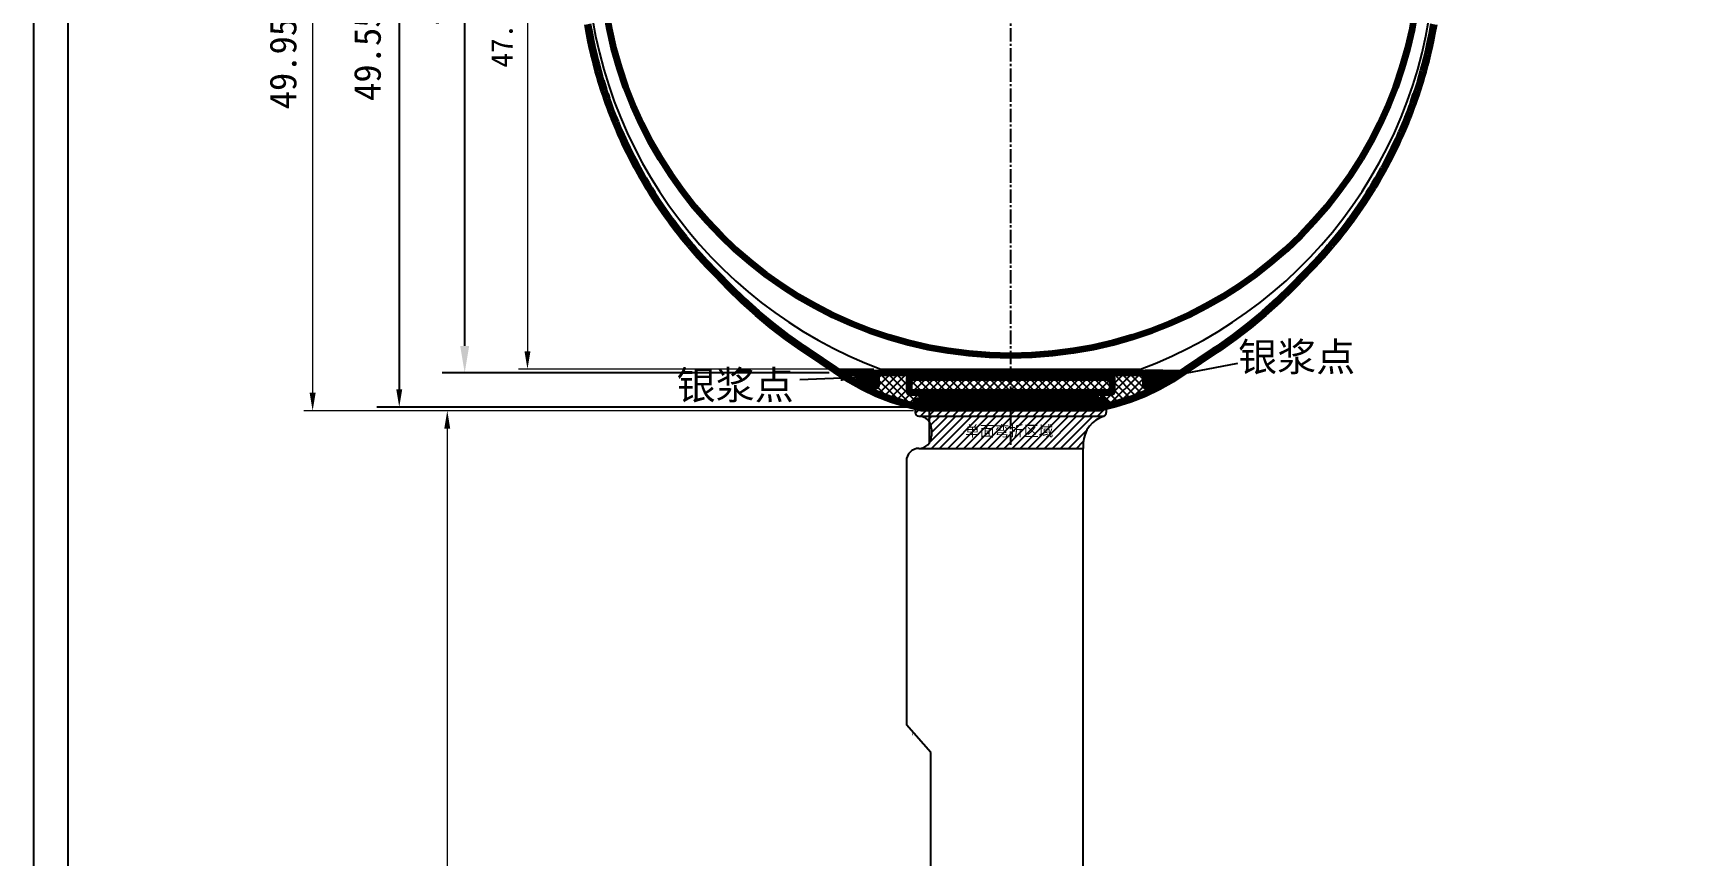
# Model space of a CAD drawing. Header units: millimetres. Extents: x 964 to 1197, y 231 to 421.
# Drawn here: x 963.7 to 1056.8, y 326.1 to 371.9 of the extents above; entities that cross this region are included whole.
import ezdxf

# ---------------------------------------------------------------- set-up
doc = ezdxf.new("R2010")
doc.units = ezdxf.units.MM
doc.linetypes.add('CENTER2', pattern=[1.125, 0.75, -0.125, 0.125, -0.125])
for name, color, linetype, lineweight in [('04.尺寸標註', 6, 'Continuous', 0), ('GATE.drawing', 3, 'Continuous', 100), ('LAYOUT.drawing', 140, 'Continuous', 100), ('OUTLINE.drawing', 190, 'Continuous', 100)]:
    doc.layers.add(name, color=color, linetype=linetype, lineweight=lineweight)
for name, color, linetype in [('dim', 3, 'Continuous'), ('FPC', 33, 'Continuous'), ('FRAME', 154, 'Continuous'), ('GKO', 5, 'Continuous')]:
    doc.layers.add(name, color=color, linetype=linetype)
doc.styles.get("Standard").update_dxf_attribs({"font": 'txt', "bigfont": 'gbcbig.shx'})
doc.styles.add('宋体', font='')
doc.styles.add('工程', font='gbenor.shx', dxfattribs={"width": 1.25, "bigfont": 'gbcbig.shx'})
doc.styles.get('宋体').set_extended_font_data('SimSun')
doc.dimstyles.get("Standard").update_dxf_attribs({"dimtxt": 0.18, "dimasz": 0.18, "dimexe": 0.18, "dimexo": 0.0625, "dimgap": 0.09, "dimtad": 0, "dimzin": 0, "dimdsep": 46, "dimtxsty": 'Standard', "dimcen": 0, "dimadec": 0, "dimazin": 0, "dimtfac": 1, "dimtofl": 0, "dimtmove": 0, "dimatfit": 3, "dimfxl": 1, "dimtolj": 1, "dimtzin": 0, "dimarcsym": 0})
doc.dimstyles.new('标准', dxfattribs={"dimtxt": 2, "dimasz": 1.8, "dimexe": 0.5, "dimexo": 0.4, "dimgap": 0.1, "dimtad": 1, "dimzin": 1, "dimdsep": 46, "dimtxsty": '工程', "dimblk": 'CLOSEDBLANK', "dimcen": 0.09, "dimclrd": 3, "dimclre": 3, "dimclrt": 3, "dimadec": 0, "dimazin": 0, "dimtfac": 1, "dimtofl": 0, "dimtmove": 0, "dimatfit": 3, "dimldrblk": 'CLOSEDBLANK', "dimfxl": 1, "dimtolj": 1, "dimlwd": 0, "dimlwe": 0, "dimarcsym": 0})
doc.dimstyles.new('标注', dxfattribs={"dimtxt": 1.2, "dimasz": 1, "dimexe": 0, "dimexo": 1, "dimgap": 0.2, "dimtad": 0, "dimrnd": 0.0005, "dimzin": 9, "dimdsep": 46, "dimtxsty": 'Standard', "dimcen": 0, "dimclrd": 3, "dimclre": 3, "dimclrt": 3, "dimadec": 0, "dimazin": 0, "dimtfac": 1, "dimtmove": 0, "dimatfit": 3, "dimfxl": 1, "dimlwd": -1, "dimlwe": -1, "dimarcsym": 0})

# ---------------------------------------------------------------- blocks, each defined once
blk = doc.blocks.new('*D98')
at = {"color": 7, "lineweight": 0, "transparency": 16777216}
for p, q in [((1017.777, 400.832), (978.752, 400.832)), ((979.252, 399.832), (979.252, 351.878)), ((1012.762, 350.878), (978.752, 350.878))]:
    blk.add_line(p, q, dxfattribs=at)
at = {"color": 7, "transparency": 16777216}
for points in [[(979.086, 399.832), (979.419, 399.832), (979.252, 400.832)], [(979.086, 351.878), (979.419, 351.878), (979.252, 350.878)]]:
    blk.add_solid(points, dxfattribs=at)
at = {"layer": 'Defpoints', "color": 0, "transparency": 16777216}
for p in [(1018.177, 400.832), (979.252, 350.878), (1013.162, 350.878)]:
    blk.add_point(p, dxfattribs=at)
at = {"color": 7, "transparency": 16777216, "insert": (977.797, 375.855), "char_height": 1.5, "attachment_point": 5, "rotation": 90, "style": '宋体'}
blk.add_mtext('\\A1;49.95%%P0.15(LCM)', dxfattribs=at)
blk = doc.blocks.new('_ClosedBlank')
at = {"color": 0, "linetype": 'ByBlock', "lineweight": -2}
for p, q in [((-1, 0.167), (0, 0)), ((-1, 0.167), (-1, -0.167)), ((0, 0), (-1, -0.167))]:
    blk.add_line(p, q, dxfattribs=at)
blk = doc.blocks.new('*D100')
at = {"color": 7, "lineweight": 0, "transparency": 16777216}
for p, q in [((1012.762, 350.878), (986.259, 350.878)), ((986.759, 349.878), (986.759, 287.242)), ((1013.62, 286.242), (986.259, 286.242))]:
    blk.add_line(p, q, dxfattribs=at)
at = {"color": 7, "transparency": 16777216}
for points in [[(986.592, 349.878), (986.925, 349.878), (986.759, 350.878)], [(986.592, 287.242), (986.925, 287.242), (986.759, 286.242)]]:
    blk.add_solid(points, dxfattribs=at)
at = {"layer": 'Defpoints', "color": 0, "transparency": 16777216}
for p in [(1013.162, 350.878), (986.759, 286.242), (1014.02, 286.242)]:
    blk.add_point(p, dxfattribs=at)
at = {"color": 7, "transparency": 16777216, "insert": (985.45, 318.56), "char_height": 1.5, "attachment_point": 5, "rotation": 90, "style": '宋体'}
blk.add_mtext('\\A1;64.64%%P0.3', dxfattribs=at)
blk = doc.blocks.new('*D102')
at = {"color": 7, "lineweight": 0, "transparency": 16777216}
for p, q in [((1017.777, 400.452), (990.73, 400.452)), ((991.23, 399.452), (991.23, 354.198)), ((1010.541, 353.198), (990.73, 353.198))]:
    blk.add_line(p, q, dxfattribs=at)
at = {"color": 7, "transparency": 16777216}
for points in [[(991.064, 399.452), (991.397, 399.452), (991.23, 400.452)], [(991.064, 354.198), (991.397, 354.198), (991.23, 353.198)]]:
    blk.add_solid(points, dxfattribs=at)
at = {"layer": 'Defpoints', "color": 0, "transparency": 16777216}
for p in [(1018.177, 400.452), (991.23, 353.198), (1010.941, 353.198)]:
    blk.add_point(p, dxfattribs=at)
at = {"color": 7, "transparency": 16777216, "insert": (989.966, 376.138), "char_height": 1.2, "attachment_point": 5, "rotation": 90, "style": '宋体'}
blk.add_mtext('\\A1;47.25%%P0.2(POL)', dxfattribs=at)
blk = doc.blocks.new('*D105')
at = {"layer": '04.尺寸標註', "color": 7, "lineweight": -2, "transparency": 16777216}
for p, q in [((1017.552, 400.632), (982.83, 400.632)), ((984.08, 399.632), (984.08, 352.078)), ((1012.561, 351.078), (982.83, 351.078))]:
    blk.add_line(p, q, dxfattribs=at)
at = {"layer": '04.尺寸標註', "color": 7, "transparency": 16777216}
for points in [[(983.914, 399.632), (984.247, 399.632), (984.08, 400.632)], [(983.914, 352.078), (984.247, 352.078), (984.08, 351.078)]]:
    blk.add_solid(points, dxfattribs=at)
at = {"layer": 'Defpoints', "color": 0, "transparency": 16777216}
for p in [(1018.177, 400.632), (984.08, 351.078), (1013.186, 351.078)]:
    blk.add_point(p, dxfattribs=at)
at = {"layer": '04.尺寸標註', "color": 7, "transparency": 16777216, "insert": (982.5, 375.813), "char_height": 1.5, "attachment_point": 5, "rotation": 90, "style": '宋体'}
blk.add_mtext('49.55%%P0.1(TFT)', dxfattribs=at)
blk = doc.blocks.new('*D106')
at = {"layer": '04.尺寸標註', "color": 7, "lineweight": -2, "transparency": 16777216}
for p, q in [((1017.552, 400.632), (986.481, 400.632)), ((987.731, 354.498), (987.731, 399.132)), ((1008.062, 352.998), (986.481, 352.998))]:
    blk.add_line(p, q, dxfattribs=at)
at = {"layer": '04.尺寸標註', "color": 7, "transparency": 16777216}
for points in [[(987.481, 399.132), (987.981, 399.132), (987.731, 400.632)], [(987.481, 354.498), (987.981, 354.498), (987.731, 352.998)]]:
    blk.add_solid(points, dxfattribs=at)
at = {"layer": 'Defpoints', "color": 0, "transparency": 16777216}
for p in [(987.731, 400.632), (1018.177, 400.632), (1008.687, 352.998)]:
    blk.add_point(p, dxfattribs=at)
at = {"layer": '04.尺寸標註', "color": 7, "transparency": 16777216, "insert": (986.15, 376.993), "char_height": 1.5, "attachment_point": 5, "rotation": 90, "style": '宋体'}
blk.add_mtext('47.63(CF)', dxfattribs=at)
blk = doc.blocks.new('fpc_mark')
at = {"layer": 'GATE.drawing', "color": 3, "linetype": 'Continuous', "lineweight": 100}
blk.add_lwpolyline([(0.20138, 0.2459), (0.30138, 0.2459), (0.30138, 0.1459), (0.50138, 0.1459), (0.50138, 0.0459), (0.30138, 0.0459), (0.30138, -0.0541), (0.20138, -0.0541), (0.20138, 0.0459), (0.00138, 0.0459), (0.00138, 0.1459), (0.20138, 0.1459)], close=True, dxfattribs=at)

msp = doc.modelspace()

# ---------------------------------------------------------------- hatches: boundary and pattern name
for points in [[(1009.687, 352.725), (1010.079, 352.503), (1010.609, 352.248), (1010.687, 352.248), (1010.687, 352.998), (1009.687, 352.998)], [(1025.666, 352.248), (1025.745, 352.248), (1026.274, 352.503), (1026.666, 352.725), (1026.666, 352.998), (1025.666, 352.998)]]:
    msp.add_hatch(color=2).paths.add_polyline_path(points)
at = {"layer": 'dim'}
h = msp.add_hatch(dxfattribs=at)
h.set_pattern_fill('ANSI37', scale=0.1, style=0)
h.set_pattern_definition([(45, (-58.14064, 12.97783), (-0.2245064, 0.2245064), []), (135, (-58.14064, 12.97783), (-0.2245064, -0.2245064), [])])
edge = h.paths.add_edge_path()
edge.add_line((1008.687, 352.998), (1027.666, 352.998))
edge.add_arc((1015.738, 363.289), 12.475, 235.58298, 258.19765)
edge.add_line((1013.186, 351.078), (1023.167, 351.078))
edge.add_arc((1020.585, 363.361), 12.552, 281.87278, 304.34659)
h = msp.add_hatch(dxfattribs=at)
h.set_pattern_fill('ANSI31', color=30, scale=0.1, style=0)
h.set_pattern_definition([(45, (-58.14064, 12.97783), (-0.2245064, 0.2245064), [])])
edge = h.paths.add_edge_path()
edge.add_line((1013.047, 351.578), (1023.319, 351.578))
edge.add_arc((1013.047, 351.378), 0.2, 90, 180)
edge.add_line((1012.847, 351.378), (1012.847, 350.778))
edge.add_arc((1013.047, 350.778), 0.2, 180, 270)
edge.add_line((1013.047, 350.578), (1022.522, 350.578))
edge.add_line((1022.522, 350.578), (1023.381, 350.578))
edge.add_arc((1023.275, 350.784), 0.232, 297.29992, 358.4835)
edge.add_line((1023.507, 351.378), (1023.507, 350.778))
edge.add_arc((1023.307, 351.378), 0.2, 360, 450)
h = msp.add_hatch(dxfattribs=at)
h.set_pattern_fill('ANSI31', color=0, scale=0.1, style=0)
edge = h.paths.add_edge_path()
edge.add_line((1013.047, 350.578), (1022.522, 350.578))
edge.add_line((1022.522, 350.578), (1023.381, 350.578))
edge.add_arc((1023.857, 349.01), 1.638, 106.88265, 177.45256)
edge.add_line((1022.221, 349.083), (1022.22, 348.778))
edge.add_line((1022.22, 348.778), (1013.059, 348.778))
edge.add_arc((1013.059, 349.478), 0.7, 270, 360)
edge.add_line((1013.759, 349.478), (1013.759, 349.878))
edge.add_arc((1013.058, 349.878), 0.7, 0.00522, 90.9201)
h.paths.add_polyline_path([(1015.488, 350.2), (1020.86, 350.2), (1020.86, 349.109), (1015.488, 349.109)], flags=24)

# ---------------------------------------------------------------- linework, layer by layer
at = {"color": 1, "linetype": 'CENTER2'}
msp.add_line((1018.177, 348.976), (1018.177, 400.632), dxfattribs=at)
at = {"color": 6}
msp.add_line((1010.941, 353.198), (1025.413, 353.198), dxfattribs=at)
at = {"color": 30, "linetype": 'Continuous'}
for p, q in [((1012.847, 351.378), (1012.847, 350.778)), ((1023.507, 351.378), (1023.507, 350.778)), ((1013.759, 349.878), (1013.759, 349.478))]:
    msp.add_line(p, q, dxfattribs=at)
at = {"color": 6}
for centre, start, end in [((1019.769, 376.861), 180.69161, 249.54149), ((1016.585, 376.861), 290.4585, 359.30841)]:
    msp.add_arc(centre, 25.256, start, end, dxfattribs=at)
at = {"color": 30, "ltscale": 5}
for centre, radius, start, end in [((1013.047, 351.378), 0.2, 90, 180), ((1023.307, 351.378), 0.2, 360, 90), ((1013.047, 350.778), 0.2, 180, 270), ((1023.275, 350.784), 0.232, 297.29992, 358.4835)]:
    msp.add_arc(centre, radius, start, end, dxfattribs=at)
at = {"layer": 'dim', "color": 30}
for p, q in [((1013.047, 351.578), (1023.319, 351.578)), ((1013.047, 350.578), (1022.522, 350.578)), ((1022.522, 350.578), (1023.381, 350.578)), ((1022.221, 349.083), (1022.22, 348.778)), ((1013.059, 348.778), (1022.22, 348.778)), ((1012.359, 348.078), (1012.359, 333.353)), ((1013.72, 331.813), (1012.359, 333.353))]:
    msp.add_line(p, q, dxfattribs=at)
at = {"layer": 'dim', "color": 32, "ltscale": 3}
msp.add_line((1013.625, 350.878), (1013.625, 349.067), dxfattribs=at)
at = {"layer": 'dim', "color": 30}
for centre, radius, start, end in [((1013.058, 349.878), 0.7, 0.00522, 90.9201), ((1023.857, 349.01), 1.638, 106.88265, 177.45256), ((1013.059, 349.478), 0.7, 270, 0), ((1013.059, 348.078), 0.7, 90, 180)]:
    msp.add_arc(centre, radius, start, end, dxfattribs=at)
at = {"layer": 'FRAME', "color": 7}
for points in [[(1197.348, 421.451), (963.68, 421.451), (963.68, 230.673), (1197.348, 230.673)], [(1195.401, 232.173), (965.628, 232.173), (965.628, 419.504), (1195.401, 419.504)]]:
    msp.add_lwpolyline(points, close=True, dxfattribs=at)
at = {"layer": 'GATE.drawing', "color": 2, "linetype": 'Continuous', "lineweight": 100}
for points in [[(1010.687, 352.998), (1010.687, 352.248), (1010.609, 352.248), (1010.079, 352.503), (1009.687, 352.725), (1009.687, 352.998)], [(1025.666, 352.998), (1025.666, 352.248), (1025.745, 352.248), (1026.274, 352.503), (1026.666, 352.725), (1026.666, 352.998)]]:
    msp.add_lwpolyline(points, close=True, dxfattribs=at)
at = {"layer": 'GKO', "color": 30}
for p, q in [((1022.22, 286.542), (1022.22, 348.778)), ((1012.72, 332.813), (1012.695, 332.813)), ((1013.72, 286.542), (1013.72, 331.813))]:
    msp.add_line(p, q, dxfattribs=at)
at = {"layer": 'LAYOUT.drawing', "color": 7, "linetype": 'Continuous', "lineweight": 9}
for points in [[(994.405, 372.408), (994.505, 371.867), (994.587, 371.454), (994.641, 371.204), (994.641, 371.196), (994.75, 370.729), (994.832, 370.389), (994.898, 370.14), (994.996, 369.773), (995.078, 369.495), (995.161, 369.21), (995.325, 368.691), (995.407, 368.447), (995.489, 368.206), (995.572, 367.973), (995.654, 367.749), (995.737, 367.526), (995.875, 367.174), (995.876, 367.169), (995.984, 366.901), (996.149, 366.509), (996.233, 366.315), (996.397, 365.95), (996.481, 365.768), (996.645, 365.422), (996.731, 365.248), (996.893, 364.927), (996.979, 364.759), (997.144, 364.448), (997.227, 364.292), (997.475, 363.85), (997.563, 363.699), (997.731, 363.414), (997.811, 363.281), (997.899, 363.138), (998.058, 362.883), (998.146, 362.743), (998.393, 362.366), (998.482, 362.231), (998.725, 361.88), (998.817, 361.746), (999.069, 361.4), (999.153, 361.283), (999.243, 361.164), (999.489, 360.841), (999.58, 360.725), (999.823, 360.42), (999.915, 360.305), (1000.175, 359.995), (1000.25, 359.904), (1000.343, 359.797), (1000.677, 359.416), (1001.013, 359.05), (1001.105, 358.951), (1001.44, 358.602), (1001.533, 358.507), (1001.651, 358.39), (1002.369, 357.641), (1003.136, 356.9), (1003.931, 356.188), (1004.752, 355.506), (1005.598, 354.856), (1006.468, 354.238), (1006.735, 354.064), (1009.083, 352.493), (1009.847, 352.059), (1010.639, 351.679), (1011.456, 351.356), (1012.293, 351.09), (1013.162, 350.878), (1014.625, 350.878)], [(1014.625, 350.878), (1023.191, 350.878), (1024.061, 351.09), (1024.898, 351.356), (1025.715, 351.679), (1026.506, 352.059), (1027.271, 352.493), (1029.618, 354.064), (1029.885, 354.238), (1030.755, 354.856), (1031.601, 355.506), (1032.422, 356.188), (1033.217, 356.9), (1033.984, 357.641), (1034.702, 358.39), (1034.821, 358.507), (1034.914, 358.602), (1035.249, 358.951), (1035.341, 359.05), (1035.677, 359.416), (1036.011, 359.797), (1036.103, 359.904), (1036.178, 359.995), (1036.438, 360.305), (1036.531, 360.42), (1036.774, 360.725), (1036.865, 360.841), (1037.11, 361.164), (1037.2, 361.283), (1037.285, 361.4), (1037.536, 361.746), (1037.629, 361.88), (1037.871, 362.231), (1037.96, 362.366), (1038.208, 362.743), (1038.295, 362.883), (1038.454, 363.138), (1038.543, 363.281), (1038.622, 363.415), (1038.791, 363.699), (1038.878, 363.85), (1039.126, 364.292), (1039.209, 364.448), (1039.374, 364.759), (1039.461, 364.927), (1039.623, 365.248), (1039.708, 365.422), (1039.872, 365.768), (1039.957, 365.95), (1040.12, 366.315), (1040.205, 366.509), (1040.369, 366.901), (1040.478, 367.169), (1040.479, 367.174), (1040.617, 367.526), (1040.699, 367.749), (1040.781, 367.973), (1040.864, 368.206), (1040.946, 368.447), (1041.029, 368.691), (1041.193, 369.21), (1041.276, 369.495), (1041.357, 369.773), (1041.455, 370.14), (1041.521, 370.389), (1041.603, 370.729), (1041.712, 371.196), (1041.712, 371.204), (1041.767, 371.454), (1041.849, 371.867), (1041.948, 372.408)]]:
    msp.add_lwpolyline(points, dxfattribs=at)
at = {"layer": 'LAYOUT.drawing', "color": 4, "linetype": 'Continuous', "lineweight": 100}
for points in [[(994.603, 372.442), (994.701, 371.904), (994.782, 371.494), (994.841, 371.226), (994.841, 371.219), (994.945, 370.775), (995.026, 370.438), (995.092, 370.191), (995.189, 369.827), (995.27, 369.551), (995.352, 369.268), (995.515, 368.753), (995.597, 368.511), (995.678, 368.272), (995.76, 368.041), (995.842, 367.818), (995.923, 367.597), (996.065, 367.237), (996.066, 367.233), (996.169, 366.977), (996.333, 366.588), (996.416, 366.396), (996.579, 366.033), (996.662, 365.853), (996.825, 365.509), (996.91, 365.337), (997.071, 365.018), (997.156, 364.851), (997.321, 364.542), (997.403, 364.388), (997.649, 363.949), (997.736, 363.8), (997.904, 363.516), (997.982, 363.384), (998.069, 363.243), (998.228, 362.989), (998.314, 362.851), (998.56, 362.476), (998.648, 362.343), (998.889, 361.994), (998.981, 361.862), (999.231, 361.517), (999.314, 361.402), (999.403, 361.285), (999.647, 360.964), (999.737, 360.849), (999.979, 360.545), (1000.07, 360.432), (1000.329, 360.123), (1000.403, 360.034), (1000.494, 359.929), (1000.826, 359.549), (1001.16, 359.186), (1001.25, 359.088), (1001.583, 358.742), (1001.675, 358.648), (1001.794, 358.53), (1002.511, 357.783), (1003.273, 357.046), (1004.062, 356.339), (1004.877, 355.663), (1005.717, 355.017), (1006.581, 354.404), (1006.846, 354.23), (1009.188, 352.663), (1009.94, 352.237), (1010.719, 351.862), (1011.523, 351.544), (1012.347, 351.283), (1013.186, 351.078), (1023.167, 351.078), (1024.007, 351.283), (1024.831, 351.544), (1025.635, 351.862), (1026.414, 352.237), (1027.166, 352.663), (1029.508, 354.23), (1029.773, 354.404), (1030.636, 355.017), (1031.477, 355.663), (1032.292, 356.339), (1033.081, 357.046), (1033.843, 357.783), (1034.56, 358.53), (1034.679, 358.648), (1034.77, 358.742), (1035.104, 359.088), (1035.194, 359.186), (1035.528, 359.549), (1035.86, 359.929), (1035.951, 360.034), (1036.025, 360.123), (1036.284, 360.432), (1036.375, 360.545), (1036.617, 360.849), (1036.707, 360.964), (1036.951, 361.285), (1037.04, 361.402), (1037.123, 361.517), (1037.373, 361.862), (1037.464, 361.994), (1037.705, 362.343), (1037.793, 362.476), (1038.039, 362.851), (1038.126, 362.989), (1038.284, 363.243), (1038.372, 363.384), (1038.45, 363.516), (1038.618, 363.8), (1038.704, 363.949), (1038.951, 364.388), (1039.033, 364.542), (1039.197, 364.851), (1039.283, 365.018), (1039.443, 365.337), (1039.528, 365.509), (1039.691, 365.853), (1039.775, 366.033), (1039.937, 366.396), (1040.021, 366.588), (1040.184, 366.977), (1040.287, 367.233), (1040.289, 367.237), (1040.43, 367.597), (1040.511, 367.818), (1040.593, 368.041), (1040.675, 368.272), (1040.757, 368.511), (1040.839, 368.753), (1041.001, 369.268), (1041.084, 369.551), (1041.165, 369.827), (1041.262, 370.191), (1041.327, 370.438), (1041.409, 370.775), (1041.512, 371.219), (1041.512, 371.226), (1041.571, 371.494), (1041.652, 371.904), (1041.751, 372.442)], [(994.603, 372.442), (994.701, 371.904), (994.782, 371.494), (994.841, 371.226), (994.841, 371.219), (994.945, 370.775), (995.026, 370.438), (995.092, 370.191), (995.189, 369.827), (995.27, 369.551), (995.352, 369.268), (995.515, 368.753), (995.597, 368.511), (995.678, 368.272), (995.76, 368.041), (995.842, 367.818), (995.923, 367.597), (996.065, 367.237), (996.066, 367.233), (996.169, 366.977), (996.333, 366.588), (996.416, 366.396), (996.579, 366.033), (996.662, 365.853), (996.825, 365.509), (996.91, 365.337), (997.071, 365.018), (997.156, 364.851), (997.321, 364.542), (997.403, 364.388), (997.649, 363.949), (997.736, 363.8), (997.904, 363.516), (997.982, 363.384), (998.069, 363.243), (998.228, 362.989), (998.314, 362.851), (998.56, 362.476), (998.648, 362.343), (998.889, 361.994), (998.981, 361.862), (999.231, 361.517), (999.314, 361.402), (999.403, 361.285), (999.647, 360.964), (999.737, 360.849), (999.979, 360.545), (1000.07, 360.432), (1000.329, 360.123), (1000.403, 360.034), (1000.494, 359.929), (1000.826, 359.549), (1001.16, 359.186), (1001.25, 359.088), (1001.583, 358.742), (1001.675, 358.648), (1001.794, 358.53), (1002.511, 357.783), (1003.273, 357.046), (1004.062, 356.339), (1004.877, 355.663), (1005.717, 355.017), (1006.581, 354.404), (1006.846, 354.23), (1008.687, 352.998), (1027.666, 352.998), (1029.508, 354.23), (1029.773, 354.404), (1030.636, 355.017), (1031.477, 355.663), (1032.292, 356.339), (1033.081, 357.046), (1033.843, 357.783), (1034.56, 358.53), (1034.679, 358.648), (1034.77, 358.742), (1035.104, 359.088), (1035.194, 359.186), (1035.528, 359.549), (1035.86, 359.929), (1035.951, 360.034), (1036.025, 360.123), (1036.284, 360.432), (1036.375, 360.545), (1036.617, 360.849), (1036.707, 360.964), (1036.951, 361.285), (1037.04, 361.402), (1037.123, 361.517), (1037.373, 361.862), (1037.464, 361.994), (1037.705, 362.343), (1037.793, 362.476), (1038.039, 362.851), (1038.126, 362.989), (1038.284, 363.243), (1038.372, 363.384), (1038.45, 363.516), (1038.618, 363.8), (1038.704, 363.949), (1038.951, 364.388), (1039.033, 364.542), (1039.197, 364.851), (1039.283, 365.018), (1039.443, 365.337), (1039.528, 365.509), (1039.691, 365.853), (1039.775, 366.033), (1039.937, 366.396), (1040.021, 366.588), (1040.184, 366.977), (1040.287, 367.233), (1040.289, 367.237), (1040.43, 367.597), (1040.511, 367.818), (1040.593, 368.041), (1040.675, 368.272), (1040.757, 368.511), (1040.839, 368.753), (1041.001, 369.268), (1041.084, 369.551), (1041.165, 369.827), (1041.262, 370.191), (1041.327, 370.438), (1041.409, 370.775), (1041.512, 371.219), (1041.512, 371.226), (1041.571, 371.494), (1041.652, 371.904), (1041.751, 372.442)]]:
    msp.add_lwpolyline(points, dxfattribs=at)
at = {"layer": 'LAYOUT.drawing', "color": 140, "linetype": 'Continuous', "lineweight": 100}
for points in [[(1023.84, 351.902), (1012.514, 351.902), (1012.514, 352.728), (1023.84, 352.728)], [(1012.514, 351.902), (1023.84, 351.902), (1023.84, 352.728), (1012.514, 352.728)]]:
    msp.add_lwpolyline(points, close=True, dxfattribs=at)
at = {"layer": 'OUTLINE.drawing', "color": 190, "linetype": 'Continuous', "lineweight": 100}
for p, q in [((1013.467, 351.578), (1013.397, 351.578)), ((1013.397, 351.578), (1013.397, 351.178)), ((1013.397, 351.178), (1013.467, 351.178)), ((1013.467, 351.178), (1013.467, 351.578))]:
    msp.add_line(p, q, dxfattribs=at)
for points in [[(1013.397, 351.178), (1013.467, 351.178), (1013.467, 351.578), (1013.397, 351.578)], [(1013.397, 351.178), (1013.467, 351.178), (1013.467, 351.578), (1013.397, 351.578)], [(1013.397, 351.178), (1013.467, 351.178), (1013.467, 351.578), (1013.397, 351.578)], [(1013.397, 351.178), (1013.467, 351.178), (1013.467, 351.578), (1013.397, 351.578)], [(1013.397, 351.178), (1013.467, 351.178), (1013.467, 351.578), (1013.397, 351.578)], [(1013.397, 351.178), (1013.467, 351.178), (1013.467, 351.578), (1013.397, 351.578)], [(1013.397, 351.178), (1013.467, 351.178), (1013.467, 351.578), (1013.397, 351.578)], [(1013.397, 351.178), (1013.467, 351.178), (1013.467, 351.578), (1013.397, 351.578)], [(1013.397, 351.178), (1013.467, 351.178), (1013.467, 351.578), (1013.397, 351.578)], [(1013.397, 351.178), (1013.467, 351.178), (1013.467, 351.578), (1013.397, 351.578)], [(1013.397, 351.178), (1013.467, 351.178), (1013.467, 351.578), (1013.397, 351.578)], [(1013.397, 351.178), (1013.467, 351.178), (1013.467, 351.578), (1013.397, 351.578)], [(1013.397, 351.178), (1013.467, 351.178), (1013.467, 351.578), (1013.397, 351.578)], [(1013.397, 351.178), (1013.467, 351.178), (1013.467, 351.578), (1013.397, 351.578)], [(1013.397, 351.178), (1013.467, 351.178), (1013.467, 351.578), (1013.397, 351.578)], [(1013.397, 351.178), (1013.467, 351.178), (1013.467, 351.578), (1013.397, 351.578)], [(1013.397, 351.178), (1013.467, 351.178), (1013.467, 351.578), (1013.397, 351.578)], [(1013.397, 351.178), (1013.467, 351.178), (1013.467, 351.578), (1013.397, 351.578)], [(1013.397, 351.178), (1013.467, 351.178), (1013.467, 351.578), (1013.397, 351.578)], [(1013.397, 351.178), (1013.467, 351.178), (1013.467, 351.578), (1013.397, 351.578)], [(1013.397, 351.178), (1013.467, 351.178), (1013.467, 351.578), (1013.397, 351.578)], [(1013.397, 351.178), (1013.467, 351.178), (1013.467, 351.578), (1013.397, 351.578)], [(1013.397, 351.178), (1013.467, 351.178), (1013.467, 351.578), (1013.397, 351.578)], [(1013.397, 351.178), (1013.467, 351.178), (1013.467, 351.578), (1013.397, 351.578)], [(1013.397, 351.178), (1013.467, 351.178), (1013.467, 351.578), (1013.397, 351.578)], [(1013.397, 351.178), (1013.467, 351.178), (1013.467, 351.578), (1013.397, 351.578)], [(1013.397, 351.178), (1013.467, 351.178), (1013.467, 351.578), (1013.397, 351.578)], [(1013.397, 351.178), (1013.467, 351.178), (1013.467, 351.578), (1013.397, 351.578)], [(1013.397, 351.178), (1013.467, 351.178), (1013.467, 351.578), (1013.397, 351.578)], [(1013.397, 351.178), (1013.467, 351.178), (1013.467, 351.578), (1013.397, 351.578)], [(1013.397, 351.178), (1013.467, 351.178), (1013.467, 351.578), (1013.397, 351.578)], [(1013.397, 351.178), (1013.467, 351.178), (1013.467, 351.578), (1013.397, 351.578)], [(1013.397, 351.178), (1013.467, 351.178), (1013.467, 351.578), (1013.397, 351.578)], [(1013.397, 351.178), (1013.467, 351.178), (1013.467, 351.578), (1013.397, 351.578)], [(1013.397, 351.178), (1013.467, 351.178), (1013.467, 351.578), (1013.397, 351.578)], [(1013.397, 351.178), (1013.467, 351.178), (1013.467, 351.578), (1013.397, 351.578)], [(1013.397, 351.178), (1013.467, 351.178), (1013.467, 351.578), (1013.397, 351.578)], [(1013.397, 351.178), (1013.467, 351.178), (1013.467, 351.578), (1013.397, 351.578)], [(1013.397, 351.178), (1013.467, 351.178), (1013.467, 351.578), (1013.397, 351.578)], [(1013.397, 351.178), (1013.467, 351.178), (1013.467, 351.578), (1013.397, 351.578)], [(1013.397, 351.178), (1013.467, 351.178), (1013.467, 351.578), (1013.397, 351.578)], [(1013.397, 351.178), (1013.467, 351.178), (1013.467, 351.578), (1013.397, 351.578)], [(1013.397, 351.178), (1013.467, 351.178), (1013.467, 351.578), (1013.397, 351.578)], [(1013.397, 351.178), (1013.467, 351.178), (1013.467, 351.578), (1013.397, 351.578)], [(1013.397, 351.178), (1013.467, 351.178), (1013.467, 351.578), (1013.397, 351.578)], [(1013.397, 351.178), (1013.467, 351.178), (1013.467, 351.578), (1013.397, 351.578)], [(1013.397, 351.178), (1013.467, 351.178), (1013.467, 351.578), (1013.397, 351.578)], [(1013.397, 351.178), (1013.467, 351.178), (1013.467, 351.578), (1013.397, 351.578)], [(1013.397, 351.178), (1013.467, 351.178), (1013.467, 351.578), (1013.397, 351.578)], [(1013.397, 351.178), (1013.467, 351.178), (1013.467, 351.578), (1013.397, 351.578)], [(1013.397, 351.178), (1013.467, 351.178), (1013.467, 351.578), (1013.397, 351.578)], [(1013.397, 351.178), (1013.467, 351.178), (1013.467, 351.578), (1013.397, 351.578)], [(1013.397, 351.178), (1013.467, 351.178), (1013.467, 351.578), (1013.397, 351.578)], [(1013.397, 351.178), (1013.467, 351.178), (1013.467, 351.578), (1013.397, 351.578)], [(1013.397, 351.178), (1013.467, 351.178), (1013.467, 351.578), (1013.397, 351.578)], [(1013.397, 351.178), (1013.467, 351.178), (1013.467, 351.578), (1013.397, 351.578)], [(1013.397, 351.178), (1013.467, 351.178), (1013.467, 351.578), (1013.397, 351.578)], [(1013.397, 351.178), (1013.467, 351.178), (1013.467, 351.578), (1013.397, 351.578)], [(1013.397, 351.178), (1013.467, 351.178), (1013.467, 351.578), (1013.397, 351.578)], [(1013.397, 351.178), (1013.467, 351.178), (1013.467, 351.578), (1013.397, 351.578)], [(1013.397, 351.178), (1013.467, 351.178), (1013.467, 351.578), (1013.397, 351.578)], [(1013.397, 351.178), (1013.467, 351.178), (1013.467, 351.578), (1013.397, 351.578)], [(1013.397, 351.178), (1013.467, 351.178), (1013.467, 351.578), (1013.397, 351.578)], [(1013.397, 351.178), (1013.467, 351.178), (1013.467, 351.578), (1013.397, 351.578)], [(1013.397, 351.178), (1013.467, 351.178), (1013.467, 351.578), (1013.397, 351.578)], [(1013.397, 351.178), (1013.467, 351.178), (1013.467, 351.578), (1013.397, 351.578)], [(1013.397, 351.178), (1013.467, 351.178), (1013.467, 351.578), (1013.397, 351.578)], [(1013.397, 351.178), (1013.467, 351.178), (1013.467, 351.578), (1013.397, 351.578)], [(1013.397, 351.178), (1013.467, 351.178), (1013.467, 351.578), (1013.397, 351.578)], [(1013.397, 351.178), (1013.467, 351.178), (1013.467, 351.578), (1013.397, 351.578)], [(1013.397, 351.178), (1013.467, 351.178), (1013.467, 351.578), (1013.397, 351.578)], [(1013.397, 351.178), (1013.467, 351.178), (1013.467, 351.578), (1013.397, 351.578)], [(1013.397, 351.178), (1013.467, 351.178), (1013.467, 351.578), (1013.397, 351.578)], [(1013.527, 351.178), (1013.597, 351.178), (1013.597, 351.578), (1013.527, 351.578)], [(1013.657, 351.178), (1013.727, 351.178), (1013.727, 351.578), (1013.657, 351.578)], [(1013.787, 351.178), (1013.857, 351.178), (1013.857, 351.578), (1013.787, 351.578)], [(1013.917, 351.178), (1013.987, 351.178), (1013.987, 351.578), (1013.917, 351.578)], [(1014.047, 351.178), (1014.117, 351.178), (1014.117, 351.578), (1014.047, 351.578)], [(1014.177, 351.178), (1014.247, 351.178), (1014.247, 351.578), (1014.177, 351.578)], [(1014.307, 351.178), (1014.377, 351.178), (1014.377, 351.578), (1014.307, 351.578)], [(1014.437, 351.178), (1014.507, 351.178), (1014.507, 351.578), (1014.437, 351.578)], [(1014.567, 351.178), (1014.637, 351.178), (1014.637, 351.578), (1014.567, 351.578)], [(1014.697, 351.178), (1014.767, 351.178), (1014.767, 351.578), (1014.697, 351.578)], [(1014.827, 351.178), (1014.897, 351.178), (1014.897, 351.578), (1014.827, 351.578)], [(1014.957, 351.178), (1015.027, 351.178), (1015.027, 351.578), (1014.957, 351.578)], [(1015.087, 351.178), (1015.157, 351.178), (1015.157, 351.578), (1015.087, 351.578)], [(1015.217, 351.178), (1015.287, 351.178), (1015.287, 351.578), (1015.217, 351.578)], [(1015.347, 351.178), (1015.417, 351.178), (1015.417, 351.578), (1015.347, 351.578)], [(1015.477, 351.178), (1015.547, 351.178), (1015.547, 351.578), (1015.477, 351.578)], [(1015.607, 351.178), (1015.677, 351.178), (1015.677, 351.578), (1015.607, 351.578)], [(1015.737, 351.178), (1015.807, 351.178), (1015.807, 351.578), (1015.737, 351.578)], [(1015.867, 351.178), (1015.937, 351.178), (1015.937, 351.578), (1015.867, 351.578)], [(1015.997, 351.178), (1016.067, 351.178), (1016.067, 351.578), (1015.997, 351.578)], [(1016.127, 351.178), (1016.197, 351.178), (1016.197, 351.578), (1016.127, 351.578)], [(1016.257, 351.178), (1016.327, 351.178), (1016.327, 351.578), (1016.257, 351.578)], [(1016.387, 351.178), (1016.457, 351.178), (1016.457, 351.578), (1016.387, 351.578)], [(1016.517, 351.178), (1016.587, 351.178), (1016.587, 351.578), (1016.517, 351.578)], [(1016.647, 351.178), (1016.717, 351.178), (1016.717, 351.578), (1016.647, 351.578)], [(1016.777, 351.178), (1016.847, 351.178), (1016.847, 351.578), (1016.777, 351.578)], [(1016.907, 351.178), (1016.977, 351.178), (1016.977, 351.578), (1016.907, 351.578)], [(1017.037, 351.178), (1017.107, 351.178), (1017.107, 351.578), (1017.037, 351.578)], [(1017.167, 351.178), (1017.237, 351.178), (1017.237, 351.578), (1017.167, 351.578)], [(1017.297, 351.178), (1017.367, 351.178), (1017.367, 351.578), (1017.297, 351.578)], [(1017.427, 351.178), (1017.497, 351.178), (1017.497, 351.578), (1017.427, 351.578)], [(1017.557, 351.178), (1017.627, 351.178), (1017.627, 351.578), (1017.557, 351.578)], [(1017.687, 351.178), (1017.757, 351.178), (1017.757, 351.578), (1017.687, 351.578)], [(1017.817, 351.178), (1017.887, 351.178), (1017.887, 351.578), (1017.817, 351.578)], [(1017.947, 351.178), (1018.017, 351.178), (1018.017, 351.578), (1017.947, 351.578)], [(1018.077, 351.178), (1018.147, 351.178), (1018.147, 351.578), (1018.077, 351.578)], [(1018.207, 351.178), (1018.277, 351.178), (1018.277, 351.578), (1018.207, 351.578)], [(1018.337, 351.178), (1018.407, 351.178), (1018.407, 351.578), (1018.337, 351.578)], [(1018.467, 351.178), (1018.537, 351.178), (1018.537, 351.578), (1018.467, 351.578)], [(1018.597, 351.178), (1018.667, 351.178), (1018.667, 351.578), (1018.597, 351.578)], [(1018.727, 351.178), (1018.797, 351.178), (1018.797, 351.578), (1018.727, 351.578)], [(1018.857, 351.178), (1018.927, 351.178), (1018.927, 351.578), (1018.857, 351.578)], [(1018.987, 351.178), (1019.057, 351.178), (1019.057, 351.578), (1018.987, 351.578)], [(1019.117, 351.178), (1019.187, 351.178), (1019.187, 351.578), (1019.117, 351.578)], [(1019.247, 351.178), (1019.317, 351.178), (1019.317, 351.578), (1019.247, 351.578)], [(1019.377, 351.178), (1019.447, 351.178), (1019.447, 351.578), (1019.377, 351.578)], [(1019.507, 351.178), (1019.577, 351.178), (1019.577, 351.578), (1019.507, 351.578)], [(1019.637, 351.178), (1019.707, 351.178), (1019.707, 351.578), (1019.637, 351.578)], [(1019.767, 351.178), (1019.837, 351.178), (1019.837, 351.578), (1019.767, 351.578)], [(1019.897, 351.178), (1019.967, 351.178), (1019.967, 351.578), (1019.897, 351.578)], [(1020.027, 351.178), (1020.097, 351.178), (1020.097, 351.578), (1020.027, 351.578)], [(1020.157, 351.178), (1020.227, 351.178), (1020.227, 351.578), (1020.157, 351.578)], [(1020.287, 351.178), (1020.357, 351.178), (1020.357, 351.578), (1020.287, 351.578)], [(1020.417, 351.178), (1020.487, 351.178), (1020.487, 351.578), (1020.417, 351.578)], [(1020.547, 351.178), (1020.617, 351.178), (1020.617, 351.578), (1020.547, 351.578)], [(1020.677, 351.178), (1020.747, 351.178), (1020.747, 351.578), (1020.677, 351.578)], [(1020.807, 351.178), (1020.877, 351.178), (1020.877, 351.578), (1020.807, 351.578)], [(1020.937, 351.178), (1021.007, 351.178), (1021.007, 351.578), (1020.937, 351.578)], [(1021.067, 351.178), (1021.137, 351.178), (1021.137, 351.578), (1021.067, 351.578)], [(1021.197, 351.178), (1021.267, 351.178), (1021.267, 351.578), (1021.197, 351.578)], [(1021.327, 351.178), (1021.397, 351.178), (1021.397, 351.578), (1021.327, 351.578)], [(1021.457, 351.178), (1021.527, 351.178), (1021.527, 351.578), (1021.457, 351.578)], [(1021.587, 351.178), (1021.657, 351.178), (1021.657, 351.578), (1021.587, 351.578)], [(1021.717, 351.178), (1021.787, 351.178), (1021.787, 351.578), (1021.717, 351.578)], [(1021.847, 351.178), (1021.917, 351.178), (1021.917, 351.578), (1021.847, 351.578)], [(1021.977, 351.178), (1022.047, 351.178), (1022.047, 351.578), (1021.977, 351.578)], [(1022.107, 351.178), (1022.177, 351.178), (1022.177, 351.578), (1022.107, 351.578)], [(1022.237, 351.178), (1022.307, 351.178), (1022.307, 351.578), (1022.237, 351.578)], [(1022.367, 351.178), (1022.437, 351.178), (1022.437, 351.578), (1022.367, 351.578)], [(1022.497, 351.178), (1022.567, 351.178), (1022.567, 351.578), (1022.497, 351.578)], [(1022.627, 351.178), (1022.697, 351.178), (1022.697, 351.578), (1022.627, 351.578)], [(1022.757, 351.178), (1022.827, 351.178), (1022.827, 351.578), (1022.757, 351.578)], [(1022.887, 351.178), (1022.957, 351.178), (1022.957, 351.578), (1022.887, 351.578)]]:
    msp.add_lwpolyline(points, close=True, dxfattribs=at)
at = {"layer": 'OUTLINE.drawing', "color": 2, "linetype": 'Continuous', "lineweight": 100}
msp.add_ellipse((1018.177, 376.79), major_axis=(0, 22.842), ratio=1, dxfattribs=at)

# ---------------------------------------------------------------- block references
at = {"color": 1, "linetype": 'Continuous', "lineweight": 100}
for p in [(1012.895, 351.282), (1022.955, 351.282)]:
    msp.add_blockref('fpc_mark', p, dxfattribs=at)

# ---------------------------------------------------------------- texts
at = {"color": 6, "insert": (1015.638, 350.05), "char_height": 0.6, "width": 5.11681, "attachment_point": 1, "style": '宋体'}
msp.add_mtext('{\\fSimSun|b0|i0|c134|p54;单面弯折区域}', dxfattribs=at)
at = {"layer": 'FPC', "color": 6, "char_height": 1.5963, "width": 6.95452, "style": '宋体'}
for insert, attachment_point in [((1030.858, 354.676), 1), ((1006.079, 353.105), 3)]:
    msp.add_mtext('银浆点', dxfattribs=dict(at, insert=insert, attachment_point=attachment_point))

# ---------------------------------------------------------------- dimensions: what is measured, and where the dimension line sits
for base, p1, p2, text, override, picture, middle in [((979.252, 350.878), (1018.177, 400.832), (1013.162, 350.878), '<>%%P0.15(LCM)', {"dimtxt": 1.5, "dimasz": 1, "dimgap": 0.5, "dimtxsty": '宋体', "dimsah": 1, "dimclrd": 7, "dimclre": 7, "dimclrt": 7}, '*D98', (979.252, 375.855)), ((991.23, 353.198), (1018.177, 400.452), (1010.941, 353.198), '<>%%P0.2(POL)', {"dimtxt": 1.2, "dimasz": 1, "dimgap": 0.5, "dimtxsty": '宋体', "dimsah": 1, "dimclrd": 7, "dimclre": 7, "dimclrt": 7}, '*D102', (991.23, 376.138)), ((986.759, 286.242), (1013.162, 350.878), (1014.02, 286.242), '<>%%P0.3', {"dimtxt": 1.5, "dimasz": 1, "dimgap": 0.5, "dimtxsty": '宋体', "dimsah": 1, "dimclrd": 7, "dimclre": 7, "dimclrt": 7}, '*D100', (986.759, 318.56))]:
    dim = msp.add_linear_dim(base=base, p1=p1, p2=p2, angle=90, text=text, dimstyle='标准', override=override)
    dim.commit()
    dim.dimension.update_dxf_attribs({"geometry": picture, "text_midpoint": middle, "dimtype": 160})
at = {"layer": '04.尺寸標註', "color": 7}
for base, p1, p2, text, override, picture, middle in [((984.08, 351.078), (1018.177, 400.632), (1013.186, 351.078), '<>%%P0.1(TFT)', {"dimtxt": 1.5, "dimasz": 1, "dimexe": 1.25, "dimexo": 0.625, "dimgap": 0.625, "dimtad": 1, "dimtih": 0, "dimtoh": 0, "dimzin": 8, "dimtxsty": '宋体', "dimcen": 2.5, "dimclrd": 7, "dimclre": 7, "dimclrt": 7, "dimtdec": 2, "dimtofl": 1, "dimatfit": 0, "dimtolj": 0, "dimtzin": 8}, '*D105', (984.08, 375.813)), ((987.731, 400.632), (1008.687, 352.998), (1018.177, 400.632), '<>(CF)', {"dimtxt": 1.5, "dimasz": 1.5, "dimexe": 1.25, "dimexo": 0.625, "dimgap": 0.625, "dimtad": 1, "dimtih": 0, "dimtoh": 0, "dimzin": 8, "dimtxsty": '宋体', "dimcen": 2.5, "dimclrd": 7, "dimclre": 7, "dimclrt": 7, "dimtdec": 2, "dimtofl": 1, "dimatfit": 0, "dimtolj": 0, "dimtzin": 8}, '*D106', (987.731, 376.993))]:
    dim = msp.add_linear_dim(base=base, p1=p1, p2=p2, angle=90, text=text, dimstyle='Standard', override=override, dxfattribs=at)
    dim.commit()
    dim.dimension.update_dxf_attribs({"geometry": picture, "text_midpoint": middle, "dimtype": 160})

# ---------------------------------------------------------------- leaders
for points in [[(1009.687, 352.733), (1006.423, 352.605)], [(1026.666, 352.725), (1030.847, 353.539)]]:
    msp.add_leader(points, dimstyle='标注', override={"dimgap": 0.2, "dimtad": 0, "dimtxsty": '宋体', "dimclrd": 7})

doc.saveas('drawing.dxf')
